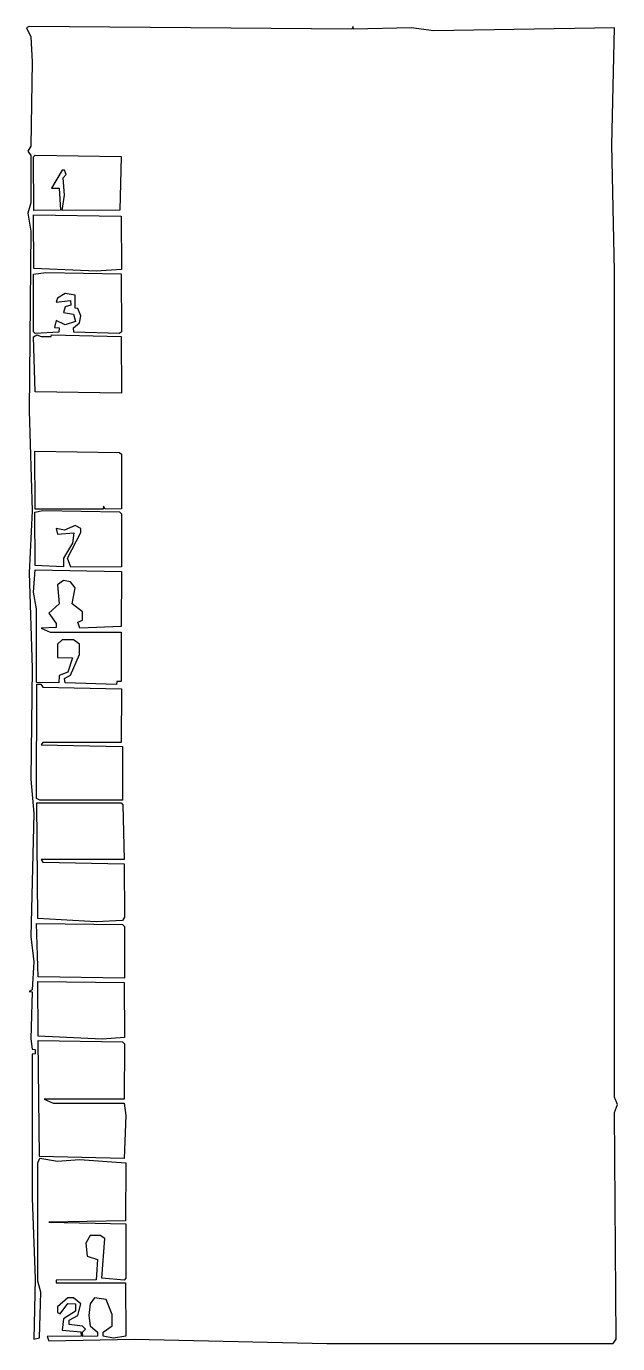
# Model space of a CAD drawing. Extents: x 76 to 558, y 148 to 1069.
# Drawn here: x 242.5 to 309.9, y 863.8 to 1014 of the extents above; entities that cross this region are included whole.
import ezdxf

# ---------------------------------------------------------------- set-up
doc = ezdxf.new("R2010")
doc.units = 0

msp = doc.modelspace()

# ---------------------------------------------------------------- linework, layer by layer
at = {"layer": 'CONTROL_CAVITY'}
for p, q in [((242.82, 1014.01), (242.49, 1013.84)), ((242.49, 1013.84), (242.99, 1012.83)), ((279.57, 1013.67), (242.82, 1014.01)), ((242.99, 1012.83), (243.16, 1009.95)), ((279.74, 1014.01), (279.57, 1013.67)), ((279.78, 1013.67), (279.74, 1014.01)), ((286.34, 1013.84), (279.78, 1013.67)), ((288.92, 1013.5), (286.34, 1013.84)), ((309.54, 1013.84), (288.92, 1013.5)), ((309.2, 1000.51), (309.54, 1013.84)), ((243.16, 1009.95), (242.99, 1000.34)), ((242.99, 1000.34), (242.65, 999.79)), ((242.65, 999.79), (242.99, 999.28)), ((242.99, 999.28), (242.99, 993.9)), ((309.54, 986.07), (309.2, 1000.51)), ((242.99, 993.9), (242.65, 992.72)), ((242.65, 992.72), (242.99, 990.64)), ((242.99, 990.64), (242.82, 970.15)), ((309.54, 891.88), (309.54, 986.07)), ((242.82, 970.15), (243.16, 958.77)), ((243.16, 958.77), (242.82, 951.7)), ((242.82, 951.7), (243.16, 940.82)), ((243.16, 940.82), (242.99, 928.16)), ((242.99, 928.16), (243.33, 924.22)), ((243.33, 924.22), (242.99, 910.21)), ((242.99, 910.21), (243.33, 907.33)), ((243.33, 907.33), (243.16, 904.11)), ((243.16, 904.11), (242.82, 903.94)), ((242.82, 903.94), (243.16, 903.9)), ((243.16, 903.9), (242.99, 898.53)), ((242.99, 898.53), (243.16, 897.34)), ((243.16, 897.34), (243.5, 897.3)), ((243.5, 897.3), (243.5, 896.83)), ((243.5, 896.83), (243.16, 896.79)), ((243.16, 896.79), (243.16, 880.36)), ((309.88, 891.03), (309.54, 891.88)), ((309.54, 890.14), (309.88, 891.03)), ((309.71, 864.28), (309.54, 890.14)), ((243.8, 884.39), (244.01, 884.94)), ((244.01, 884.94), (246.04, 884.6)), ((243.8, 870.88), (243.8, 884.39)), ((246.04, 884.6), (248.54, 884.77)), ((248.54, 884.77), (253.83, 884.39)), ((253.83, 884.39), (253.79, 877.78)), ((243.16, 880.36), (243.5, 871.18)), ((253.79, 877.78), (245.03, 877.61)), ((245.03, 877.61), (253.83, 877.44)), ((253.83, 877.44), (253.83, 871.22)), ((249.77, 876.09), (249.26, 875.24)), ((250.91, 876.09), (249.77, 876.09)), ((251.42, 875.75), (250.91, 876.09)), ((249.26, 875.24), (249.43, 873.76)), ((251.08, 871.22), (251.42, 875.75)), ((249.43, 873.76), (250.61, 873.38)), ((250.61, 873.38), (250.44, 871.05)), ((243.5, 871.18), (243.33, 864.28)), ((244.14, 869.65), (243.8, 870.88)), ((250.44, 871.05), (245.87, 871.01)), ((245.87, 871.01), (245.87, 870.71)), ((245.87, 870.71), (253.79, 870.71)), ((253.62, 871.01), (251.08, 871.22)), ((253.83, 871.22), (253.62, 871.01)), ((253.79, 870.71), (253.83, 864.62)), ((243.97, 864.45), (244.14, 869.65)), ((247.23, 868.98), (246.04, 867.96)), ((247.86, 868.98), (247.23, 868.98)), ((248.71, 868.3), (247.86, 868.98)), ((250.27, 868.98), (249.77, 868.3)), ((251.59, 868.81), (250.27, 868.98)), ((252.26, 867.11), (251.59, 868.81)), ((246.04, 867.96), (246.04, 867.33)), ((246.04, 867.33), (246.34, 867.16)), ((246.34, 867.16), (247.23, 868.34)), ((248.07, 867.49), (246.72, 866.61)), ((247.23, 868.34), (248.07, 868.3)), ((247.35, 866.44), (248.37, 866.99)), ((248.07, 868.3), (248.07, 867.49)), ((248.37, 866.99), (248.71, 868.3)), ((249.77, 868.3), (249.6, 866.99)), ((249.6, 866.99), (249.77, 865.8)), ((252.26, 865.8), (252.26, 867.11)), ((246.72, 866.61), (246.55, 865.29)), ((247.35, 865.97), (247.35, 866.44)), ((248.88, 865.76), (247.35, 865.97)), ((249.22, 865.42), (248.88, 865.76)), ((248.88, 865.08), (249.22, 865.42)), ((249.77, 865.8), (250.61, 865.08)), ((251.25, 865.08), (252.26, 865.8)), ((243.33, 864.28), (243.97, 864.45)), ((248.75, 864.62), (244.86, 864.57)), ((244.86, 864.57), (245.03, 864.11)), ((245.03, 864.11), (254.8, 864.28)), ((246.55, 865.29), (248.71, 865.12)), ((248.71, 865.12), (248.75, 864.62)), ((248.92, 864.57), (248.88, 865.08)), ((250.61, 864.62), (248.92, 864.57)), ((250.61, 865.08), (250.61, 864.62)), ((251.25, 864.62), (251.25, 865.08)), ((252.43, 864.4), (251.25, 864.62)), ((253.83, 864.62), (252.43, 864.4)), ((254.8, 864.28), (276.73, 863.77)), ((309.37, 863.77), (309.71, 864.28)), ((276.73, 863.77), (309.37, 863.77))]:
    msp.add_line(p, q, dxfattribs=at)
at = {"layer": 'SMALL_FEATURE'}
for p, q in [((243.29, 999.11), (243.5, 999.32)), ((243.33, 993.01), (243.29, 999.11)), ((243.5, 999.32), (253.28, 999.15)), ((253.28, 999.15), (253.15, 993.06)), ((246.55, 997.59), (245.36, 995.55)), ((246.85, 997.59), (246.55, 997.59)), ((246.68, 996.74), (247.01, 997.12)), ((246.85, 994.75), (246.68, 996.74)), ((247.01, 997.12), (246.85, 997.59)), ((245.36, 995.55), (246.21, 995.55)), ((246.21, 995.55), (246.38, 993.06)), ((246.55, 993.01), (246.85, 994.75)), ((243.29, 992.51), (253.28, 992.38)), ((243.33, 986.41), (243.29, 992.51)), ((246.38, 993.06), (243.33, 993.01)), ((253.15, 993.06), (246.55, 993.01)), ((253.28, 992.38), (253.32, 986.28)), ((243.29, 985.73), (244.69, 985.94)), ((243.29, 979.17), (243.29, 985.73)), ((250.44, 986.07), (243.33, 986.41)), ((244.69, 985.94), (253.28, 985.77)), ((253.32, 986.28), (250.44, 986.07)), ((253.28, 985.77), (253.32, 979.17)), ((246.04, 983.02), (245.87, 982.56)), ((245.87, 982.56), (247.52, 982.73)), ((246.89, 983.53), (246.04, 983.02)), ((248.03, 983.36), (246.89, 983.53)), ((247.52, 982.73), (247.57, 982.22)), ((248.03, 981.88), (248.03, 983.36)), ((246.89, 982.01), (246.72, 981.37)), ((246.72, 981.37), (247.86, 981.2)), ((247.57, 982.22), (246.89, 982.01)), ((247.86, 981.2), (248.07, 980.36)), ((248.37, 981.84), (248.03, 981.88)), ((248.71, 980.99), (248.37, 981.84)), ((245.87, 980.48), (245.7, 979.68)), ((245.7, 979.68), (246.21, 979.64)), ((246.89, 979.97), (245.87, 980.48)), ((246.21, 979.64), (246.17, 979.13)), ((248.07, 980.36), (246.89, 979.97)), ((247.86, 979.64), (248.54, 980.19)), ((247.9, 979.13), (247.86, 979.64)), ((248.54, 980.19), (248.71, 980.99)), ((243.5, 978.96), (243.29, 979.17)), ((243.29, 978.58), (243.67, 978.83)), ((243.5, 972.31), (243.29, 978.58)), ((246.17, 979.13), (243.5, 978.96)), ((243.67, 978.83), (244.18, 978.62)), ((244.18, 978.62), (245.32, 978.62)), ((245.32, 978.62), (245.36, 978.83)), ((245.36, 978.83), (253.28, 978.62)), ((253.11, 978.96), (247.9, 979.13)), ((253.32, 979.17), (253.11, 978.96)), ((253.28, 978.62), (253.32, 972.18)), ((253.32, 972.18), (243.5, 972.31)), ((243.46, 965.54), (253.11, 965.41)), ((243.5, 958.93), (243.46, 965.54)), ((253.11, 965.41), (253.32, 965.2)), ((253.32, 965.2), (253.32, 958.98)), ((243.46, 958.6), (244.35, 958.81)), ((243.5, 952.5), (243.46, 958.6)), ((251.25, 958.93), (243.5, 958.93)), ((244.35, 958.81), (253.11, 958.64)), ((251.29, 959.27), (251.25, 958.93)), ((251.46, 958.93), (251.29, 959.27)), ((253.32, 958.98), (251.46, 958.93)), ((253.11, 958.64), (253.32, 958.43)), ((248.03, 957.07), (246.85, 956.56)), ((248.71, 956.73), (248.03, 957.07)), ((253.32, 958.43), (253.32, 952.37)), ((246.85, 956.56), (245.87, 956.73)), ((245.87, 956.73), (246.04, 956.1)), ((246.04, 956.1), (247.9, 956.23)), ((247.18, 953.35), (248.71, 956.27)), ((247.9, 956.23), (247.73, 955.08)), ((248.71, 956.27), (248.71, 956.73)), ((247.73, 955.08), (246.72, 953.35)), ((246.72, 953.35), (246.72, 952.37)), ((247.57, 952.33), (247.18, 953.35)), ((243.29, 949.49), (243.5, 952.03)), ((246.72, 952.37), (243.5, 952.5)), ((243.5, 952.03), (253.32, 951.82)), ((253.32, 952.37), (247.57, 952.33)), ((253.32, 951.82), (253.28, 945.56)), ((246.72, 950.81), (246.04, 950.3)), ((246.04, 950.3), (246.21, 948.14)), ((247.52, 950.64), (246.72, 950.81)), ((248.03, 949.96), (247.52, 950.64)), ((247.69, 948.14), (248.03, 949.96)), ((243.63, 947.59), (243.29, 949.49)), ((246.21, 948.14), (245.03, 947.08)), ((248.88, 947.25), (247.69, 948.14)), ((243.63, 939.16), (243.63, 947.59)), ((245.03, 947.08), (245.87, 945.9)), ((248.88, 946.28), (248.88, 947.25)), ((245.87, 945.43), (244.18, 945.39)), ((244.18, 945.39), (245.19, 944.92)), ((245.87, 945.9), (245.87, 945.43)), ((248.37, 946.07), (248.88, 946.28)), ((248.58, 945.39), (248.37, 946.07)), ((253.28, 945.56), (248.58, 945.39)), ((245.19, 944.92), (253.28, 944.92)), ((246.55, 944.03), (246.04, 943.53)), ((246.04, 943.53), (246.04, 942.04)), ((247.86, 944.03), (246.55, 944.03)), ((248.54, 943.53), (247.86, 944.03)), ((248.54, 942.38), (248.54, 943.53)), ((253.28, 944.92), (253.28, 939.29)), ((246.04, 942.04), (247.73, 942)), ((247.52, 940.01), (248.54, 942.38)), ((247.73, 942), (247.23, 940.35)), ((246.17, 939.12), (243.63, 939.16)), ((246.21, 939.97), (246.17, 939.12)), ((247.23, 940.35), (246.21, 939.97)), ((246.85, 939.63), (247.52, 940.01)), ((246.89, 939.12), (246.85, 939.63)), ((252.77, 938.95), (246.89, 939.12)), ((252.81, 939.29), (252.77, 938.95)), ((253.28, 939.29), (252.81, 939.29)), ((243.63, 925.96), (243.67, 939)), ((243.67, 939), (244.14, 939)), ((244.14, 939), (244.35, 938.66)), ((244.35, 938.66), (253.32, 938.45)), ((253.32, 938.45), (253.28, 932.35)), ((244.35, 932.35), (244.18, 932.05)), ((244.18, 932.05), (253.45, 931.88)), ((253.28, 932.35), (244.35, 932.35)), ((253.45, 931.88), (253.45, 925.75)), ((244.01, 925.75), (243.63, 925.96)), ((253.45, 925.75), (244.01, 925.75)), ((243.67, 925.45), (253.28, 925.45)), ((243.8, 912.24), (243.67, 925.45)), ((253.28, 925.45), (253.49, 925.24)), ((253.49, 925.24), (253.62, 918.97)), ((253.62, 918.97), (244.18, 918.97)), ((244.18, 918.97), (244.35, 918.68)), ((244.35, 918.68), (253.62, 918.51)), ((253.62, 918.51), (253.66, 912.41)), ((250.44, 911.86), (243.8, 912.24)), ((253.45, 912.03), (250.44, 911.86)), ((253.66, 912.41), (253.45, 912.03)), ((243.63, 911.69), (253.45, 911.56)), ((243.84, 905.59), (243.63, 911.69)), ((253.45, 911.56), (253.66, 911.35)), ((253.66, 911.35), (253.66, 905.47)), ((243.8, 905.09), (253.62, 904.96)), ((243.84, 898.82), (243.8, 905.09)), ((253.66, 905.47), (243.84, 905.59)), ((253.62, 904.96), (253.66, 898.69)), ((251.12, 898.48), (243.84, 898.82)), ((253.66, 898.69), (251.12, 898.48)), ((243.84, 898.36), (253.45, 898.19)), ((243.97, 885.11), (243.84, 898.36)), ((253.45, 898.19), (253.66, 897.97)), ((253.66, 897.97), (253.62, 891.67)), ((253.62, 891.67), (244.52, 891.67)), ((244.52, 891.67), (245.53, 891.2)), ((245.53, 891.2), (253.62, 891.2)), ((253.62, 891.2), (253.83, 889.8)), ((253.83, 889.8), (253.62, 884.89)), ((253.62, 884.89), (243.97, 885.11))]:
    msp.add_line(p, q, dxfattribs=at)

doc.saveas('drawing.dxf')
